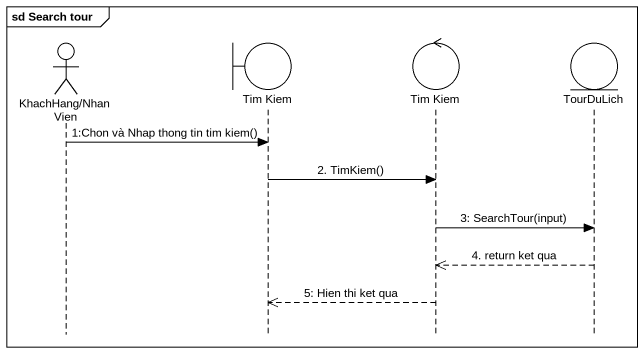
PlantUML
@startuml
mainframe sd Search tour
hide footbox
actor "KhachHang/NhanVien" as KhachHang_NhanVien
boundary "Tim Kiem" as Tim_Kiem
control "Tim Kiem" as Tim_Kiem_2
entity TourDuLich

KhachHang_NhanVien -> Tim_Kiem : 1:Chon và Nhap thong tin tim kiem()
Tim_Kiem -> Tim_Kiem_2 : 2. TimKiem()
Tim_Kiem_2 -> TourDuLich : 3: SearchTour(input)
TourDuLich -->> Tim_Kiem_2 : 4. return ket qua
Tim_Kiem_2 -->> Tim_Kiem : 5: Hien thi ket qua
@enduml
